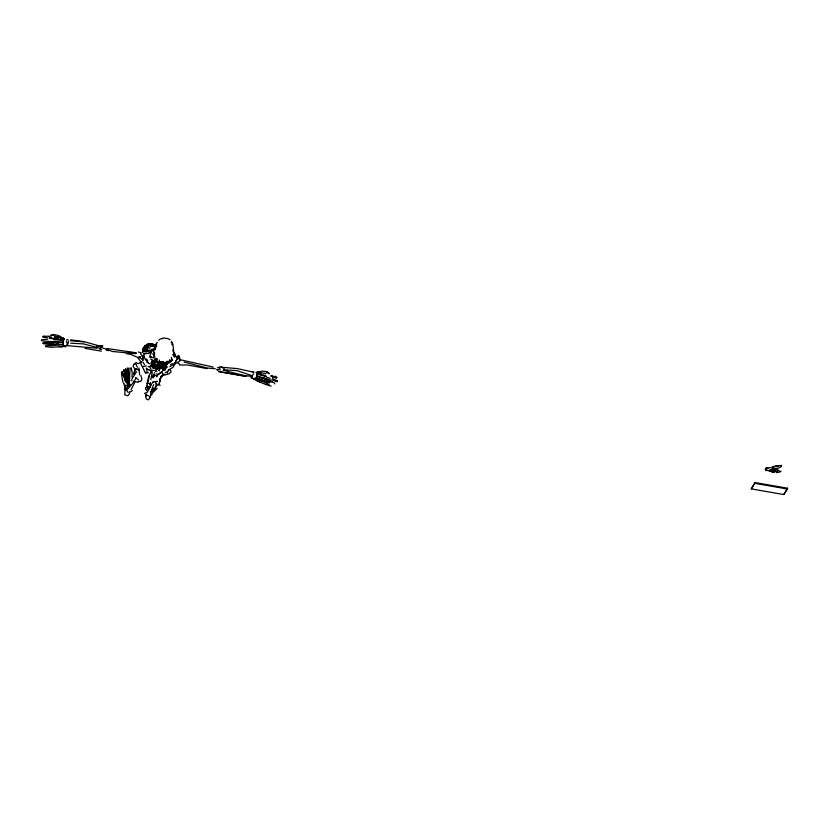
<?xml version="1.0" encoding="UTF-8"?>
<svg xmlns="http://www.w3.org/2000/svg" width="829" height="829" viewBox="0 0 829 829"><rect width="100%" height="100%" fill="white"/><g stroke="black" fill="none" stroke-linecap="round" stroke-linejoin="round"><path stroke-width="1.24" d="M131.842 381.05L131.852 379.226M777.001 471.452L773.602 469.908L773.602 467.639L775.84 469.722L777.25 469.473L779.623 471.173M160.215 381.786L160.215 378.863L161.354 375.993L162.785 374.946M53.636 339.579L62.911 340.398L62.9 342.304L53.895 341.403M174.598 356.657L174.815 353.682M67.864 344.004L67.118 345.911L67.605 345.434M41.45 340.636L41.471 339.807L47.678 339.237M165.261 370.148L165.831 366.335L167.189 363.858M143.873 349.289L144.733 345.942L150.899 344.367L150.93 343.683L147.469 344.294M129.542 378.47L130.029 367.879M161.396 364.988L161.344 366.014L163.614 365.848M125.417 381.164L122.122 371.765L121.863 376.345L123.024 382.48M131.977 377.06L132.236 372.729L131.158 367.858L131.645 370.314M152.287 371.755L150.826 379.765M62.942 340.833L63.273 338.201L54.735 336.864M142.837 352.17L142.94 348.926L146.36 344.584L150.899 344.367M143.987 349.019L144.039 348.315M162.722 364.397L162.785 363.703M43.118 343.538L43.191 342.646L62.755 342.439L62.797 344.47L43.118 343.538L53.875 344.336M129.832 391.278L129.645 393.506L127.759 395.816L124.733 394.822L125.272 386.045L125.003 389.205M169.717 359.527L169.562 361.257L166.297 361.496M144.64 354.18L144.702 353.527M145.655 387.495L145.5 389.102L146.588 389.661L148.37 388.273M151.5 364.636L151.894 361.185M146.66 387.267L147.396 382.874L151.241 384.563M159.199 383.06L160.215 378.863L162.836 375.309M128.671 384.418L128.495 385.754L125.179 385.081M171.945 344.999L172.277 342.667M158.878 384.656L159.054 383.475M751.302 488.892L755.095 482.561L787.55 488.219L787.426 489.027L783.757 494.55L751.302 488.892L755.095 482.561M783.757 494.55L787.55 488.219M156.432 359.485L156.039 361.185L158.992 361.693L159.665 363.734L159.976 361.869L163.064 362.418M153.883 364.273L153.614 365.848L157.178 366.584L157.603 365.206L156.733 368.895L157.178 366.584M142.671 351.797L143.438 347.455L145.096 346.139M144.008 350.978L144.381 348.885L149.645 345.144L149.054 344.346L144.381 348.885M153.386 368.273L153.873 365.672M157.624 365.548L157.209 367.786L158.07 363.993L157.624 365.548L154.121 364.822L154.65 362.812M156.608 366.418L155.945 368.967L156.919 369.143L157.282 367.206M156.204 368.77L156.857 366.335L156.204 368.77L157.189 368.946M159.106 365.444L159.935 361.734L159.106 365.444L158.515 363.206L155.479 361.289L155.728 360.605M68.019 343.496L68.496 341.092M257.767 372.117L256.959 374.667L257.767 372.117L265.974 373.589M163.313 361.931L162.919 363.89L159.5 363.371M174.432 356.791L174.929 354.356L174.422 354.719M148.09 382.055L149.365 375.858M155.51 365.848L155.106 367.765L155.779 365.516M154.443 365.693L153.904 367.527M159.054 364.169L158.194 367.952L158.608 365.713L162.546 364.895L162.774 364.221M146.215 394.915L145.728 397.018L146.391 399.06L148.526 399.879M154.722 365.682L154.339 367.371L155.324 367.133M158.588 366.998L159.469 363.175L159.013 364.822M161.821 367.765L162.235 366.003M157.645 366.283L158.484 362.998M158.298 366.605L157.717 369.071L158.163 366.75L161.945 367.299L162.37 365.392L160.619 364.232M145.863 396.335L146.37 394.169M142.764 352.18L143.065 350.947L147.313 351.693L154.039 348.978M155.137 365.827L154.619 367.921L154.899 365.858L155.665 368.107M272.399 378.48L277.207 380.925L277.01 381.723L271.871 379.827M156.38 369.195L157.23 365.755L156.826 366.936L153.023 366.231M169.168 362.988L169.738 360.822M63.087 338.947L63.273 338.201M156.919 369.143L157.375 367.444M256.689 376.894L257.56 374.345L266.285 376.532M147.013 383.692L148.619 376.49L151.292 371.371L150.546 373.019M63.957 339.963L64.247 338.926L58.683 335.558L53.45 334.45L50.414 335.486L53.73 335.227M134.992 369.454L133.614 374.221L135.593 370.19M156.007 366.045L155.313 368.418L156.422 367.651M128.609 386.418L128.972 385.174M156.774 343.952L155.251 348.926L154.878 347.32L156.432 343.019L157.437 342.46M151.821 391.702L152.121 390.718M126.091 390.117L128.184 383.392M150.443 382.48L149.707 384.749L150.712 385.112M144.66 351.911L146.039 348.688M253.778 373.734L252.503 375.247L252.151 378.076L255.736 379.33L257.415 373.371L255.985 372.2M126.754 389.889L129.355 382.034M146.225 351.931L146.671 349.475L147.811 349.527L148.381 350.501M149.199 399.081L151.075 393.816M62.641 341.144L62.911 340.398M145.51 351.817L146.816 348.263L152.536 345.848L155.831 346.232M251.705 376.065L251.778 378.117L250.876 377.661M153.158 378.014L154.484 374.594L153.603 374.221L152.235 377.257M272.15 381.941L270.399 381.257L269.466 382.646L256.254 378.117L256.99 376.221L274.181 382.677L274.793 383.941M256.358 378.231L257.094 376.335M159.479 380.78L161.354 375.993L169.043 373.817L171.157 371.786L170.577 370.19M150.391 392.925L153.676 384.573M151.344 364.273L151.738 363.299M141.521 362.066L140.785 363.879L143.78 369.527M153.572 376.863L154.484 374.594M156.07 358.449L149.562 356.729L152.474 349.734L151.614 349.983M159.241 370.542L159.769 369.278M132.246 378.366L136.609 371.672M154.795 388.324L156.785 383.672M159.064 370.946L159.106 368.428L160.743 367.174M266.399 384.749L255.726 380.345L256.389 378.148L263.176 381.35M129.966 380.729L127.138 380.749L126.505 382.128L128.039 384.532L130.143 384.563M126.63 382.739L124.682 371.154M149.386 398.438L151.562 393.837M773.395 467.359L769.789 470.685L765.872 470.457L765.364 468.634L770.607 467.463M153.292 367.558L154.121 365.941L148.153 366.677M257.177 375.071L257.56 374.345M145.831 347.848L144.515 350.377L144.008 349.765L145.127 346.916L145.831 347.848L147.686 346.014L147.096 345.071L144.733 345.942L147.686 346.014M147.293 392.335L151.168 384.874M131.075 389.506L134.972 382.055M157.23 385.257L153.406 391.029L151.914 391.827M768.079 468.499L766.39 467.68L765.364 469.504L766.721 470.022M175.22 363.454L173.012 367.361L168.038 370.221M145.914 351.392L147.728 348.201M167.271 373.05L167.676 372.387M175.872 361.092L176.256 360.46M152.515 389.848L153.552 388.179M129.604 379.692L129.521 377.527M169.489 369.454L168.287 371.185L165.251 372.625M125.428 388.241L124.36 389.671L124.816 389.298M157.489 368.387L159.075 366.356M158.785 340.377L159.748 339.196L162.681 338.522M151.811 383.651L153.21 381.951L152.785 382.252L157.437 381.371L155.386 381.661L155.873 384.034M134.464 363.89L133.251 365.34L133.272 366.843L135.21 369.257M127.894 388.998L134.381 381.216M776.379 472.81L777.592 471.4M164.712 369.092L157.334 375.205M153.572 376.646L154.225 375.951M173.458 364.584L176.971 359.672L177.023 356.429L178.442 355.454L179.199 355.879L180.131 359.941L179.53 361.278L169.769 366.656M780.421 471.815L781.042 471.183M157.127 388.438L150.971 394.459L152.07 394.5M148.754 353.309L152.474 349.734M780.193 471.318L779.136 472.323L777.54 472.24M64.247 338.926L63.191 339.931L59.885 337.351L54.382 336.159M156.308 376.874L157.655 375.61L156.93 375.496M166.163 367.361L165.531 367.921L161.344 364.428M170.888 361.34L171.707 360.636L171.396 357.268M132.308 390.563L130.681 391.702M154.536 347.351L155.137 346.864M770.1 470.323L768.597 470.582M140.971 361.921L138.36 363.724L135.966 362.625L134.008 364.532L135.687 363.558L137.376 367.237M158.94 374.066L162.494 371.61M134.609 380.19L135.521 379.578M153.406 363.164L156.774 360.978L151.168 362.563M168.297 363.247L166.442 364.387L163.52 361.755M170.505 364.615L172.442 363.568M139.655 381.444L137.946 382.324L133.676 381.071M144.536 393.454L146.339 392.583M176.909 359.237L178.66 358.439L178.681 357.154L174.391 356.418L172.701 354.584M153.158 363.413L156.691 361.879M123.469 383.578L124.215 383.267M153.583 356.812L154.66 356.377L153.686 351.641L154.795 353.113M155.044 362.356L157.355 361.434M169.479 361.506L172.515 360.314L171.945 358.895M100.558 346.667L102.765 345.797L100.444 347.071L112.433 351.486L136.153 353.682M152.246 349.962L155.489 348.895M162.37 365.921L167.334 364.325M165.106 363.32L171.095 361.548L165.106 363.32L161.821 361.827M152.795 364.864L150.66 365.485L152.629 366.283M771.778 467.183L774.245 466.509M138.837 357.081L141.189 356.532M256.451 372.449L262.399 371.081L267.197 371.734L269.404 373.682L266.43 372.325M154.567 350.107L152.329 350.543L148.318 353.517L143.821 353.61M155.572 371.205L156.412 371.05M165.8 367.309L167.655 366.988M157.044 360.988L151.987 361.869L152.07 360.656L155.738 360.397M142.733 366.501L146.36 365.921M774.141 472.209L772.918 472.395L769.385 470.302M162.194 338.336L164.867 337.952M153.448 364.035L151.334 364.325L153.355 364.273M773.602 469.908L771.675 470.167L775.167 471.411M148.267 372.843L145.458 373.143L143.977 370.035M151.904 364.159L154.463 363.89M775.488 466.178L778.638 465.867M220.276 367.972L217.426 367.672M51.408 345.455L45.533 345.786M45.554 346.626L51.108 347.258L62.766 346.688L62.641 344.791L50.756 345.703M154.681 359.734L157.158 359.537L154.422 359.682M125.853 382.231L126.899 382.148M58.838 346.522L62.766 346.688M151.614 349.423L154.121 349.268M150.961 391.589L152.443 391.506M53.305 342.336L48.113 342.605M127.189 368.221L128.049 368.169L129.5 381.226M138.184 381.371L140.889 381.247L141.873 379.195L140.837 375.392M58.755 342.46L54.445 342.273M165.603 338.45L167.303 338.377L170.08 339.714M56.185 341.89L42.714 341.009M149.521 344.159L152.629 344.045M152.733 343.714L148.194 343.88L148.329 344.885M151.116 363.257L154.08 363.154M162.888 368.49L165.821 368.397M153.572 344.605L155.956 345.009L152.629 344.605M155.831 358.853L157.396 358.843M146.142 372.003L147.831 372.003M45.243 337.216L42.87 337.216L47.46 337.693M179.406 364.978L187.996 365.04L207.167 368.667M56.994 339.289L49.087 338.211M45.212 336.429L42.911 336.398L48.963 336.139M171.147 342.636L171.769 342.646L171.479 341.237M149.054 344.346L155.013 345.154M179.385 359.548L213.302 367.081M129.293 352.48L131.624 352.543M56.289 344.128L58.786 344.211M220.379 369.827L216.742 369.475L217.799 370.376M149.375 348.833L150.101 348.854M70.714 343.185L83.656 343.911L100.661 348.481M275.86 380.832L277.207 380.925M223.809 369.734L236.928 370.646L251.498 375.496M165.489 368.366L161.147 366.936M70.424 340.771L84.009 341.859M68.444 345.745L96.91 348.201M99.739 349.278L101.625 349.444M215.291 368.739L207.271 368.024L184.131 362.045M153.458 388.604L154.018 388.656M151.355 370.19L154.443 370.511M66.714 339.631L68.206 339.797M49.139 336.771L51.408 337.02M251.902 376.418L244.192 375.516L223.156 370.221M136.174 369.351L139.355 369.786L134.775 368.874L139.355 369.786M152.66 366.356L156.557 366.905M155.396 371.112L156.94 371.33M70.703 339.797L84.143 341.683L99.698 346.014L96.268 346.439L100.641 345.579L101.729 346.253M152.816 344.532L148.194 343.88L155.956 345.009M106.796 348.501L136.422 352.822M156.38 373.806L157.261 373.941M157.914 384.677L160.215 385.247M769.654 471.193L771.436 471.473M271.083 375.475L272.793 375.755M257.332 372.822L260.99 373.423M218.462 371.547L246.234 376.179M85.035 348.367L101.407 351.154M269.042 385.62L271.228 385.982M63.139 340.087L49.471 337.631M106.153 350.221L108.672 350.657M126.298 353.651L131.345 354.511M152.225 367.527L154.971 368.003M152.971 367.91L154.298 368.149M754.97 483.369L787.426 489.027M149.552 370.086L151.013 370.345M218.701 371.537L243.933 376.159M156.702 346.159L150.64 344.999L155.002 346.18M257.404 373.962L265.757 375.568M54.818 337.403L57.108 337.838M157.541 367.071L161.593 367.921M146.474 387.008L148.329 387.392M270.948 380.117L263.239 378.003M165.044 374.376L162.432 373.806L162.101 372.895M270.865 376.242L276.803 378.014L272.513 376.936M154.764 363.91L158.028 364.646M149.562 356.729L151.438 357.154M252.472 371.931L254.068 372.314L237.426 368.615L221.063 367.185L224.431 368.014L219.395 366.77L219.581 368.024M266.565 377.35L270.223 378.283M155.811 346.688L152.536 345.848L155.344 346.978M257.063 376.169L265.964 378.521M138.339 351.993L141.282 352.905M256.254 378.117L269.466 382.646L270.399 381.257L265.187 379.164M266.026 384.387L268.43 385.184M154.982 375.216L155.873 375.527M64.102 346.346L65.553 346.874M263.156 375.247L265.239 376.014M147.034 385.941L150.236 387.174M259.353 377.174L262.897 378.604M131.365 354.719L139.044 357.941M256.544 380.304L260.347 381.982M161.976 366.957L164.94 368.283M256.524 378.604L269.176 384.501M163.189 364.304L165.966 365.589M772.504 472.084L769.385 470.613L771.364 470.375L774.4 472.126M164.411 365.371L166.567 366.418M150.432 358.916L152.577 359.962M154.256 372.718L154.878 373.04M55.232 336.346L58.465 338.004M153.272 344.418L156.267 346.004M274.979 376.159L276.969 377.216M147.096 369.423L147.935 369.869M146.837 362.252L149.852 363.879M161.095 368.138L164.443 369.962L161.292 367.807M145.635 394.314L148.681 396.003M161.779 364.397L166.328 367.599M177.644 362.884L179.572 364.18M148.09 388.148L149.116 388.842M142.837 360.055L139.127 357.102M162.629 362.511L166.536 365.237M147.624 368.946L149.044 369.952M148.184 362.594L145.396 359.693L144.267 356.967L140.92 354.48L140.671 353.382M253.218 378.791L254.202 379.558M138.37 379.734L135.521 377.464L135.749 378.356M174.691 354.128L174.66 356.418M254.555 378.179L255.736 379.33M777.623 470.126L778.193 470.696M127.138 380.749L129.148 382.894M146.318 359.019L147.8 360.646M774.638 470.178L776.068 471.784M163.033 363.454L164.422 365.081M152.65 353.776L154.66 356.377M126.049 389.526L128.226 392.511M137.811 357.6L140.857 361.9M766.39 467.68L767.188 468.831M142.94 362.221L144.609 364.708M130.205 385.029L129.324 383.609L128.806 384.014L129.583 385.547M146.381 389.91L146.909 390.791M149.759 366.915L150.899 368.895M172.691 350.118L174.639 354.397M66.299 341.04L67.149 342.916L66.838 345.755L63.242 345.766L62.983 339.455M159.396 366.967L160.142 368.646M126.474 370.262L125.593 368.698L127.417 381.309M124.018 384.355L124.599 386.387M122.702 371.962L123.438 375.869M125.2 374.594L124.288 369.724L123.562 369.796L123.645 371.402M174.546 356.843L173.893 353.278L174.297 356.055M124.049 374.76L125.055 380.511M146.671 349.475L146.909 350.957M143.821 353.89L144.267 356.967M142.526 355.682L142.961 358.978M146.401 367.993L146.692 370.376M128.049 368.169L128.526 373.123M138.878 367.972L139.624 374.905M172.888 343.859L173.893 353.724M127.656 373.091L128.454 381.226M154.878 347.32L155.023 349.019M159.396 360.118L159.665 363.734M142.588 355.537L142.94 360.822M127.117 369.827L127.22 373.485M122.122 371.765L122.215 375.236M155.665 367.921L155.551 368.812L156.287 366.387L155.665 367.921M781.498 465.411L781.219 466.758L778.13 468.219L772.98 468.613L772.649 466.582L781.498 465.411"/></g></svg>
